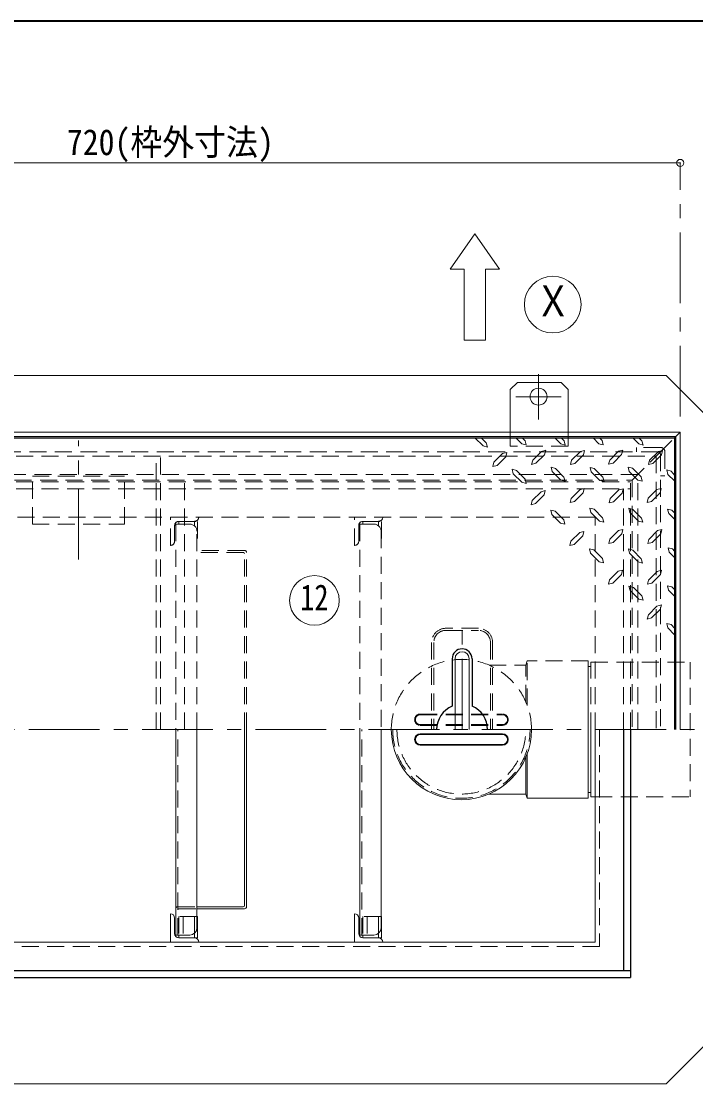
# Model space of a CAD drawing. Units: millimetres at full size, sheet at 1:10; details may follow other scales. Extents: x -2126 to 1924, y -1326 to 1484.
# Drawn here: x -1357 to -880, y 734 to 1484 of the extents above; entities that cross this region are included whole.
import ezdxf
from ezdxf.enums import TextEntityAlignment as Align

# ---------------------------------------------------------------- set-up
doc = ezdxf.new("R2010")
doc.units = ezdxf.units.MM
doc.header["$LTSCALE"] = 10
doc.header["$PDMODE"] = 32
doc.header["$PDSIZE"] = 5
doc.linetypes.add('CHAIN1', pattern=[8, 5, -1, 1, -1])
doc.linetypes.add('DASHED1', pattern=[1.8, 1.2, -0.6])
doc.layers.add('0-6_補助線', color=4, linetype='Continuous', lineweight=9)
doc.styles.add('ＭＳ ゴシック', font='')
doc.styles.get('ＭＳ ゴシック').set_extended_font_data('MS Gothic')

msp = doc.modelspace()

# ---------------------------------------------------------------- linework, layer by layer
at = {"layer": '0-6_補助線', "color": 1, "lineweight": 40}
msp.add_line((1923.78, 1484.05), (-2126.22, 1484.05), dxfattribs=at)
at = {"layer": '0-6_補助線'}
for p, q in [((-1611.22, 1384.05), (-891.22, 1384.05)), ((-901.22, 1234.05), (-1601.22, 1234.05)), ((-851.22, 1184.05), (-901.22, 1234.05)), ((-1006.22, 1229.05), (-1011.22, 1224.05)), ((-1011.22, 1224.05), (-1011.22, 1194.05)), ((-1006.22, 1229.05), (-975.22, 1229.05)), ((-970.22, 1224.05), (-975.22, 1229.05)), ((-970.22, 1224.05), (-970.22, 1194.05)), ((-1036.28, 1190.05), (-1030.46, 1184.36)), ((-1007.31, 1190.05), (-1002.97, 1185.71)), ((-999.89, 1184.94), (-1002.97, 1185.71)), ((-1002.88, 1190.05), (-1000.76, 1187.92)), ((-1000.76, 1187.92), (-999.89, 1184.94)), ((-979.83, 1190.05), (-975.49, 1185.71)), ((-972.41, 1184.84), (-975.49, 1185.71)), ((-975.3, 1190.05), (-973.18, 1187.92)), ((-973.18, 1187.92), (-972.41, 1184.84)), ((-952.67, 1190.05), (-948.59, 1185.8)), ((-945.5, 1185.03), (-948.59, 1185.8)), ((-948.3, 1190.05), (-946.27, 1188.02)), ((-946.27, 1188.02), (-945.5, 1185.03)), ((-924.77, 1190.05), (-920.43, 1185.71)), ((-917.35, 1184.84), (-920.43, 1185.71)), ((-920.34, 1190.05), (-918.21, 1187.92)), ((-918.21, 1187.92), (-917.35, 1184.84)), ((-894.22, 1191.05), (-895.22, 1190.05)), ((-993.04, 1172.01), (-986.97, 1178.09)), ((-965.56, 1171.92), (-959.49, 1177.99)), ((-938.66, 1172.11), (-932.58, 1178.19)), ((-910.5, 1171.92), (-904.42, 1177.99)), ((-1022.84, 1172.79), (-1023.61, 1169.8)), ((-1020.52, 1170.57), (-1023.61, 1169.8)), ((-1020.52, 1170.57), (-1014.45, 1176.64)), ((-995.36, 1174.23), (-996.13, 1171.24)), ((-993.04, 1172.01), (-996.13, 1171.24)), ((-967.87, 1174.14), (-968.65, 1171.15)), ((-965.56, 1171.92), (-968.65, 1171.15)), ((-940.97, 1174.33), (-941.74, 1171.34)), ((-938.66, 1172.11), (-941.74, 1171.34)), ((-912.81, 1174.14), (-913.59, 1171.15)), ((-910.5, 1171.92), (-913.59, 1171.15)), ((-1009.05, 1164.69), (-1009.82, 1167.77)), ((-1006.83, 1167), (-1009.82, 1167.77)), ((-1009.05, 1164.69), (-1002.97, 1158.61)), ((-1006.83, 1167), (-1000.76, 1160.83)), ((-981.57, 1166.13), (-982.34, 1169.22)), ((-979.35, 1168.45), (-982.34, 1169.22)), ((-981.57, 1166.13), (-975.49, 1160.06)), ((-979.35, 1168.45), (-973.27, 1162.27)), ((-954.09, 1166.04), (-954.86, 1169.12)), ((-951.87, 1168.35), (-954.86, 1169.12)), ((-954.09, 1166.04), (-948.01, 1159.96)), ((-951.87, 1168.35), (-945.79, 1162.18)), ((-927.18, 1166.23), (-927.95, 1169.31)), ((-924.96, 1168.54), (-927.95, 1169.31)), ((-927.18, 1166.23), (-921.11, 1160.15)), ((-924.96, 1168.54), (-918.89, 1162.37)), ((-897.67, 1166.52), (-900.76, 1167.29)), ((-899.89, 1164.2), (-900.76, 1167.29)), ((-899.89, 1164.2), (-895.22, 1159.53)), ((-897.67, 1166.52), (-895.22, 1163.71)), ((-999.89, 1157.84), (-1002.97, 1158.61)), ((-1000.76, 1160.83), (-999.89, 1157.84)), ((-972.41, 1159.29), (-975.49, 1160.06)), ((-973.27, 1162.27), (-972.41, 1159.29)), ((-944.92, 1159.19), (-948.01, 1159.96)), ((-945.79, 1162.18), (-944.92, 1159.19)), ((-918.02, 1159.38), (-921.11, 1160.15)), ((-918.89, 1162.37), (-918.02, 1159.38)), ((-993.33, 1143.57), (-987.26, 1149.64)), ((-965.85, 1145.01), (-959.77, 1151.09)), ((-938.37, 1144.92), (-932.29, 1150.99)), ((-911.46, 1145.11), (-905.39, 1151.19)), ((-995.65, 1145.79), (-996.42, 1142.8)), ((-993.33, 1143.57), (-996.42, 1142.8)), ((-968.16, 1147.23), (-968.94, 1144.24)), ((-965.85, 1145.01), (-968.94, 1144.24)), ((-954.28, 1137.3), (-955.05, 1140.39)), ((-952.06, 1139.61), (-955.05, 1140.39)), ((-940.68, 1147.14), (-941.45, 1144.15)), ((-938.37, 1144.92), (-941.45, 1144.15)), ((-926.8, 1137.2), (-927.57, 1140.29)), ((-924.58, 1139.52), (-927.57, 1140.29)), ((-913.78, 1147.33), (-914.55, 1144.34)), ((-911.46, 1145.11), (-914.55, 1144.34)), ((-981.76, 1135.85), (-982.53, 1138.94)), ((-979.54, 1138.17), (-982.53, 1138.94)), ((-981.76, 1135.85), (-975.69, 1129.78)), ((-979.54, 1138.17), (-973.47, 1132)), ((-954.28, 1137.3), (-948.2, 1131.22)), ((-952.06, 1139.61), (-945.99, 1133.44)), ((-945.99, 1133.44), (-945.12, 1130.45)), ((-926.8, 1137.2), (-920.72, 1131.13)), ((-924.58, 1139.52), (-918.5, 1133.35)), ((-918.5, 1133.35), (-917.64, 1130.36)), ((-897.1, 1138.94), (-900.18, 1139.71)), ((-899.31, 1136.62), (-900.18, 1139.71)), ((-899.31, 1136.62), (-895.22, 1132.53)), ((-897.1, 1138.94), (-895.22, 1137.06)), ((-972.6, 1129.01), (-975.69, 1129.78)), ((-973.47, 1132), (-972.6, 1129.01)), ((-945.12, 1130.45), (-948.2, 1131.22)), ((-917.64, 1130.36), (-920.72, 1131.13)), ((-966.04, 1114.74), (-959.97, 1120.81)), ((-940.87, 1118.4), (-941.65, 1115.41)), ((-938.56, 1116.18), (-932.49, 1122.26)), ((-913.39, 1118.3), (-914.16, 1115.31)), ((-911.08, 1116.09), (-905, 1122.16)), ((-968.36, 1116.95), (-969.13, 1113.96)), ((-966.04, 1114.74), (-969.13, 1113.96)), ((-954.47, 1108.56), (-955.24, 1111.65)), ((-952.25, 1110.88), (-955.24, 1111.65)), ((-952.25, 1110.88), (-946.18, 1104.71)), ((-938.56, 1116.18), (-941.65, 1115.41)), ((-926.99, 1108.47), (-927.76, 1111.55)), ((-924.77, 1110.78), (-927.76, 1111.55)), ((-924.77, 1110.78), (-918.7, 1104.61)), ((-911.08, 1116.09), (-914.16, 1115.31)), ((-896.71, 1111.55), (-899.8, 1112.32)), ((-899.02, 1109.24), (-899.8, 1112.32)), ((-896.71, 1111.55), (-895.22, 1110.06)), ((-954.47, 1108.56), (-948.4, 1102.49)), ((-946.18, 1104.71), (-945.31, 1101.72)), ((-926.99, 1108.47), (-920.91, 1102.39)), ((-918.7, 1104.61), (-917.83, 1101.62)), ((-899.02, 1109.24), (-895.22, 1105.43)), ((-945.31, 1101.72), (-948.4, 1102.49)), ((-917.83, 1101.62), (-920.91, 1102.39)), ((-941.07, 1089.66), (-941.84, 1086.67)), ((-938.75, 1087.45), (-932.68, 1093.52)), ((-913.59, 1089.57), (-914.36, 1086.58)), ((-911.27, 1087.35), (-905.2, 1093.42)), ((-938.75, 1087.45), (-941.84, 1086.67)), ((-924.29, 1084.46), (-927.37, 1085.23)), ((-926.51, 1082.14), (-927.37, 1085.23)), ((-926.51, 1082.14), (-920.43, 1076.16)), ((-924.29, 1084.46), (-918.21, 1078.38)), ((-911.27, 1087.35), (-914.36, 1086.58)), ((-897.19, 1084.84), (-900.28, 1085.61)), ((-899.41, 1082.53), (-900.28, 1085.61)), ((-899.41, 1082.53), (-895.22, 1078.17)), ((-897.19, 1084.84), (-895.22, 1082.87)), ((-917.35, 1075.3), (-920.43, 1076.16)), ((-918.21, 1078.38), (-917.35, 1075.3)), ((-913.68, 1065.07), (-914.45, 1061.99)), ((-913.68, 1065.07), (-907.61, 1071.15)), ((-911.37, 1062.86), (-905.39, 1068.93)), ((-911.37, 1062.86), (-914.45, 1061.99)), ((-897.67, 1058.13), (-900.76, 1058.9)), ((-899.89, 1055.82), (-900.76, 1058.9)), ((-897.67, 1058.13), (-895.22, 1055.67)), ((-899.89, 1055.82), (-895.22, 1050.95)), ((-956.22, 984.05), (-956.22, 1032.55)), ((-1198.97, 984.05), (-1198.97, 859.8)), ((-1197.47, 984.05), (-1197.47, 859.05)), ((-956.22, 984.05), (-956.22, 935.55)), ((-954.22, 984.05), (-954.22, 936.55)), ((-1074.73, 981.05), (-1016.7, 981.05)), ((-1074.73, 973.05), (-1016.7, 973.05)), ((-1000.22, 964.55), (-1000.22, 938.55)), ((-999.22, 967.08), (-999.22, 935.55)), ((-956.22, 939.55), (-954.22, 939.55)), ((-956.22, 935.55), (-999.22, 935.55)), ((-954.22, 936.55), (-951.22, 936.55)), ((-1199.72, 859.05), (-1232.47, 859.05)), ((-1198.97, 857.55), (-1232.47, 857.55)), ((-1245.22, 839.05), (-1245.22, 837.05)), ((-1115.22, 839.05), (-1115.22, 837.05))]:
    msp.add_line(p, q, dxfattribs=at)
at = {"layer": '0-6_補助線', "linetype": 'CHAIN1'}
for p, q in [((-891.22, 1205.05), (-891.22, 1384.05)), ((-991.22, 1235.05), (-991.22, 1203.05)), ((-975.22, 1219.05), (-1007.22, 1219.05)), ((-1316.22, 1104.05), (-1316.22, 1188.05)), ((-1045.22, 984.05), (-1045.22, 1061.05)), ((-1991.22, 984.05), (-531.22, 984.05))]:
    msp.add_line(p, q, dxfattribs=at)
at = {"layer": '0-6_補助線', "color": 7, "lineweight": 18}
for p, q in [((-1036.22, 1334.05), (-1053.72, 1309.05)), ((-1036.22, 1334.05), (-1018.72, 1309.05)), ((-1028.72, 1259.05), (-1028.72, 1309.05)), ((-1018.72, 1309.05), (-1028.72, 1309.05)), ((-1028.72, 1259.05), (-1043.72, 1259.05)), ((-891.22, 1194.05), (-1611.22, 1194.05)), ((-894.22, 1191.05), (-891.22, 1194.05)), ((-891.22, 984.05), (-891.22, 1194.05)), ((-894.22, 1191.05), (-1608.22, 1191.05)), ((-894.22, 984.05), (-894.22, 1191.05)), ((-1050.22, 1034.05), (-1050.22, 984.05)), ((-1040.22, 1034.05), (-1040.22, 984.05)), ((-1247.47, 839.05), (-1247.47, 984.05)), ((-1232.47, 984.05), (-1232.47, 844.05)), ((-1117.47, 839.05), (-1117.47, 984.05)), ((-1102.47, 844.05), (-1102.47, 984.05)), ((-951.22, 984.05), (-951.22, 834.05)), ((-1074.73, 980.55), (-1016.7, 980.55)), ((-1074.73, 973.55), (-1016.7, 973.55)), ((-1251.22, 854.05), (-1251.22, 834.05)), ((-1248.22, 840.05), (-1248.22, 851.05)), ((-1232.47, 852.05), (-1232.09, 852.05)), ((-1232.09, 837.05), (-1232.09, 852.05)), ((-1121.22, 854.05), (-1121.22, 834.05)), ((-1118.22, 840.05), (-1118.22, 851.05)), ((-1102.47, 852.05), (-1102.09, 852.05)), ((-1102.09, 837.05), (-1102.09, 852.05)), ((-1234.22, 837.05), (-1234.22, 840.25)), ((-1104.22, 837.05), (-1104.22, 840.25)), ((-1237.47, 839.05), (-1247.47, 839.05)), ((-1245.22, 837.05), (-1232.09, 837.05)), ((-1107.47, 839.05), (-1117.47, 839.05)), ((-1115.22, 837.05), (-1102.09, 837.05)), ((-901.22, 734.05), (-851.22, 784.05)), ((-901.22, 734.05), (-1601.22, 734.05))]:
    msp.add_line(p, q, dxfattribs=at)
at = {"layer": '0-6_補助線', "linetype": 'DASHED1'}
for p, q in [((-1011.22, 1194.05), (-1011.22, 1184.05)), ((-970.22, 1194.05), (-970.22, 1184.05)), ((-905.68, 1179.58), (-895.22, 1190.05)), ((-970.22, 1184.05), (-1011.22, 1184.05)), ((-922.02, 1183.25), (-922.02, 1180.05)), ((-905.22, 1183.25), (-922.02, 1183.25)), ((-902.02, 1180.05), (-902.02, 1163.25)), ((-1594.22, 1177.05), (-908.22, 1177.05)), ((-1261.22, 1160.05), (-1261.22, 1177.05)), ((-1258.22, 984.05), (-1258.22, 1177.05)), ((-908.22, 1177.05), (-908.22, 984.05)), ((-921.22, 1164.05), (-1581.22, 1164.05)), ((-1348.72, 1163.05), (-1283.72, 1163.05)), ((-1348.72, 1129.05), (-1348.72, 1163.05)), ((-1283.72, 1129.05), (-1283.72, 1163.05)), ((-921.22, 984.05), (-921.22, 1164.05)), ((-902.02, 1163.25), (-905.22, 1163.25)), ((-1576.22, 1159.05), (-926.22, 1159.05)), ((-926.22, 984.05), (-926.22, 1159.05)), ((-1576.22, 1154.05), (-926.22, 1154.05)), ((-931.22, 984.05), (-931.22, 1154.05)), ((-951.22, 1134.05), (-1551.22, 1134.05)), ((-1251.22, 1114.05), (-1251.22, 1134.05)), ((-1121.22, 1114.05), (-1121.22, 1134.05)), ((-951.22, 984.05), (-951.22, 1134.05)), ((-1348.72, 1129.05), (-1283.72, 1129.05)), ((-1248.22, 1128.05), (-1248.22, 1117.05)), ((-1247.47, 1129.05), (-1247.47, 984.05)), ((-1237.47, 1129.05), (-1247.47, 1129.05)), ((-1245.22, 1129.05), (-1245.22, 1131.05)), ((-1245.22, 1131.05), (-1232.09, 1131.05)), ((-1234.22, 1131.05), (-1234.22, 1127.85)), ((-1232.09, 1131.05), (-1232.09, 1116.05)), ((-1118.22, 1128.05), (-1118.22, 1117.05)), ((-1117.47, 1129.05), (-1117.47, 984.05)), ((-1107.47, 1129.05), (-1117.47, 1129.05)), ((-1115.22, 1131.05), (-1102.09, 1131.05)), ((-1115.22, 1129.05), (-1115.22, 1131.05)), ((-1104.22, 1131.05), (-1104.22, 1127.85)), ((-1102.09, 1131.05), (-1102.09, 1116.05)), ((-1232.47, 984.05), (-1232.47, 1124.05)), ((-1102.47, 1124.05), (-1102.47, 984.05)), ((-1198.97, 1110.55), (-1232.47, 1110.55)), ((-1199.72, 1109.05), (-1232.47, 1109.05)), ((-1198.97, 984.05), (-1198.97, 1108.3)), ((-1197.47, 984.05), (-1197.47, 1109.05)), ((-1026.22, 1029.55), (-1000.22, 1029.55)), ((-1000.22, 1029.55), (-999.22, 1032.55)), ((-1000.22, 1003.54), (-1000.22, 1029.55)), ((-999.22, 1001.02), (-999.22, 1032.55)), ((-956.22, 1032.55), (-999.22, 1032.55)), ((-956.22, 1028.55), (-954.22, 1028.55)), ((-954.22, 1031.55), (-884.22, 1031.55)), ((-954.22, 984.05), (-954.22, 1031.55)), ((-884.22, 1031.55), (-884.22, 936.55)), ((-1074.73, 995.05), (-1016.7, 995.05)), ((-1074.73, 994.55), (-1016.7, 994.55)), ((-1245.97, 839.05), (-1245.97, 984.05)), ((-1115.97, 839.05), (-1115.97, 984.05)), ((-1074.73, 987.55), (-1016.7, 987.55)), ((-1074.73, 987.05), (-1016.7, 987.05)), ((-948.22, 984.05), (-948.22, 831.05)), ((-951.22, 936.55), (-884.22, 936.55)), ((-1245.97, 859.05), (-1232.47, 859.05)), ((-1245.22, 857.55), (-1232.47, 857.55)), ((-1232.47, 852.05), (-1245.22, 852.05)), ((-1245.22, 852.05), (-1245.22, 839.05)), ((-1242.22, 852.05), (-1242.22, 837.05)), ((-1234.22, 840.25), (-1234.22, 852.05)), ((-1102.47, 852.05), (-1115.22, 852.05)), ((-1115.22, 852.05), (-1115.22, 839.05)), ((-1112.22, 852.05), (-1112.22, 837.05)), ((-1104.22, 840.25), (-1104.22, 852.05)), ((-948.22, 831.05), (-1554.22, 831.05))]:
    msp.add_line(p, q, dxfattribs=at)
at = {"layer": '0-6_補助線', "color": 5, "lineweight": 25}
for p, q in [((-1607.22, 1190.05), (-895.22, 1190.05)), ((-895.22, 1190.05), (-895.22, 984.05)), ((-1052.22, 1034.05), (-1052.22, 1000.63)), ((-1038.22, 1034.05), (-1038.22, 1000.63)), ((-931.22, 984.05), (-931.22, 814.05)), ((-926.22, 984.05), (-926.22, 809.05)), ((-1576.22, 814.05), (-926.22, 814.05)), ((-1576.22, 809.05), (-926.22, 809.05))]:
    msp.add_line(p, q, dxfattribs=at)
at = {"layer": '0-6_補助線', "color": 7, "linetype": 'DASHED1', "lineweight": 18}
for p, q in [((-906.82, 1180.05), (-1595.62, 1180.05)), ((-925.22, 1160.05), (-905.68, 1179.58)), ((-905.22, 1178.45), (-905.22, 984.05)), ((-1577.22, 1160.05), (-925.22, 1160.05)), ((-1261.22, 984.05), (-1261.22, 1160.05)), ((-1241.22, 984.05), (-1241.22, 1160.05)), ((-925.22, 1160.05), (-925.22, 984.05)), ((-1033.72, 1055.55), (-1056.72, 1055.55)), ((-1056.72, 1054.05), (-1033.72, 1054.05)), ((-1066.72, 1045.55), (-1066.72, 984.05)), ((-1065.22, 1045.55), (-1065.22, 984.05)), ((-1025.22, 1045.55), (-1025.22, 984.05)), ((-1023.72, 1045.55), (-1023.72, 984.05))]:
    msp.add_line(p, q, dxfattribs=at)
at = {"layer": '0-6_補助線', "color": 7, "lineweight": 18}
for points in [[(-1043.72, 1259.05), (-1043.72, 1309.05), (-1053.72, 1309.05)], [(-951.22, 834.05), (-1551.22, 834.05), (-1551.22, 984.05)]]:
    msp.add_lwpolyline(points, dxfattribs=at)
at = {"layer": '0-6_補助線'}
for points in [[(-1031.71, 1190.05), (-1028.24, 1186.57), (-1027.37, 1183.49), (-1030.46, 1184.36)], [(-1022.84, 1172.79), (-1016.67, 1178.96), (-1013.68, 1179.73), (-1014.45, 1176.64)], [(-995.36, 1174.23), (-989.19, 1180.4), (-986.2, 1181.17), (-986.97, 1178.09)], [(-967.87, 1174.14), (-961.7, 1180.31), (-958.71, 1181.08), (-959.49, 1177.99)], [(-940.97, 1174.33), (-934.8, 1180.5), (-931.81, 1181.27), (-932.58, 1178.19)], [(-912.81, 1174.14), (-906.64, 1180.31), (-903.65, 1181.08), (-904.42, 1177.99)], [(-995.65, 1145.79), (-989.47, 1151.96), (-986.49, 1152.73), (-987.26, 1149.64)], [(-968.16, 1147.23), (-961.99, 1153.4), (-959, 1154.17), (-959.77, 1151.09)], [(-940.68, 1147.14), (-934.51, 1153.31), (-931.52, 1154.08), (-932.29, 1150.99)], [(-913.78, 1147.33), (-907.61, 1153.5), (-904.62, 1154.27), (-905.39, 1151.19)], [(-940.87, 1118.4), (-934.7, 1124.57), (-931.71, 1125.34), (-932.49, 1122.26)], [(-913.39, 1118.3), (-907.22, 1124.47), (-904.23, 1125.25), (-905, 1122.16)], [(-968.36, 1116.95), (-962.19, 1123.12), (-959.2, 1123.9), (-959.97, 1120.81)], [(-941.07, 1089.66), (-934.9, 1095.84), (-931.91, 1096.61), (-932.68, 1093.52)], [(-913.59, 1089.57), (-907.41, 1095.74), (-904.42, 1096.51), (-905.2, 1093.42)], [(-907.61, 1071.15), (-904.52, 1072.02), (-905.39, 1068.93)], [(-1026.22, 938.55), (-1000.22, 938.55), (-999.22, 935.55)]]:
    msp.add_lwpolyline(points, dxfattribs=at)
at = {"layer": '0-6_補助線', "color": 7, "lineweight": 18}
for centre, radius in [((-981.22, 1284.05), 20), ((-1149.51, 1075.23), 17.5)]:
    msp.add_circle(centre, radius, dxfattribs=at)
at = {"layer": '0-6_補助線'}
msp.add_circle((-991.22, 1219.05), 6, dxfattribs=at)
at = {"layer": '0-6_補助線', "color": 7, "linetype": 'DASHED1', "lineweight": 18}
for centre, radius, start, end in [((-906.82, 1178.45), 1.6, 0, 90), ((-1056.72, 1045.55), 10, 90, 180), ((-1056.72, 1045.55), 8.5, 90, 180), ((-1033.72, 1045.55), 10, 0, 90), ((-1033.72, 1045.55), 8.5, 0, 90)]:
    msp.add_arc(centre, radius, start, end, dxfattribs=at)
at = {"layer": '0-6_補助線', "linetype": 'DASHED1'}
for centre, radius, start, end in [((-905.22, 1180.05), 3.2, 0, 90), ((-1234.22, 1134.05), 3, 270, 0), ((-1104.22, 1134.05), 3, 270, 0), ((-1245.22, 1128.05), 3, 90, 180), ((-1237.47, 1124.05), 5, 0, 90), ((-1115.22, 1128.05), 3, 90, 180), ((-1107.47, 1124.05), 5, 0, 90), ((-1251.22, 1117.05), 3, 270, 0), ((-1198.97, 1109.05), 1.5, 0, 90), ((-1121.22, 1117.05), 3, 270, 0), ((-1199.72, 1108.3), 0.75, 0, 90), ((-1045.72, 984.05), 49.5, 0, 180), ((-1074.73, 991.05), 4, 90, 270), ((-1074.73, 991.05), 3.5, 90, 270), ((-1016.7, 991.05), 4, 270, 90), ((-1016.7, 991.05), 3.5, 270, 90), ((-1045.72, 984.05), 48.5, 180, 0), ((-1045.72, 984.05), 45.5, 180, 0), ((-1245.97, 857.55), 1.5, 90, 180), ((-1245.22, 856.8), 0.75, 90, 180)]:
    msp.add_arc(centre, radius, start, end, dxfattribs=at)
at = {"layer": '0-6_補助線', "color": 5, "lineweight": 25}
for centre, radius, start, end in [((-1045.22, 1034.05), 7, 0, 180), ((-1045.22, 984.05), 18, 112.88538, 180), ((-1045.22, 984.05), 18, 0, 67.11462)]:
    msp.add_arc(centre, radius, start, end, dxfattribs=at)
at = {"layer": '0-6_補助線', "color": 7, "lineweight": 18}
for centre, radius, start, end in [((-1045.22, 1034.05), 5, 0, 180), ((-1045.72, 984.05), 49.5, 180, 0), ((-1074.73, 977.05), 3.5, 90, 270), ((-1016.7, 977.05), 3.5, 270, 90), ((-1251.22, 851.05), 3, 0, 90), ((-1121.22, 851.05), 3, 0, 90), ((-1245.22, 840.05), 3, 180, 270), ((-1237.47, 844.05), 5, 270, 0), ((-1115.22, 840.05), 3, 180, 270), ((-1107.47, 844.05), 5, 270, 0), ((-1234.22, 834.05), 3, 0, 90), ((-1104.22, 834.05), 3, 0, 90)]:
    msp.add_arc(centre, radius, start, end, dxfattribs=at)
at = {"layer": '0-6_補助線'}
for centre, radius, start, end in [((-1074.73, 977.05), 4, 90, 270), ((-1016.7, 977.05), 4, 270, 90), ((-1199.72, 859.8), 0.75, 270, 0), ((-1198.97, 859.05), 1.5, 270, 0)]:
    msp.add_arc(centre, radius, start, end, dxfattribs=at)
at = {"layer": '0-6_補助線', "color": 1}
msp.add_point((-891.22, 1384.05), dxfattribs=at)

# ---------------------------------------------------------------- texts
at = {"layer": '0-6_補助線', "color": 7, "style": 'ＭＳ ゴシック'}
for s, height, width, p in [('720(枠外寸法)', 18.33, 0.9, (-1324.34, 1384.05)), ('Ｘ', 21.99, 0.85, (-993.72, 1269.05)), ('12', 18.33, 0.8, (-1159.51, 1062.73))]:
    msp.add_text(s, height=height, dxfattribs=dict(at, width=width)).set_placement(p, align=Align.BOTTOM_LEFT)

doc.saveas('drawing.dxf')
